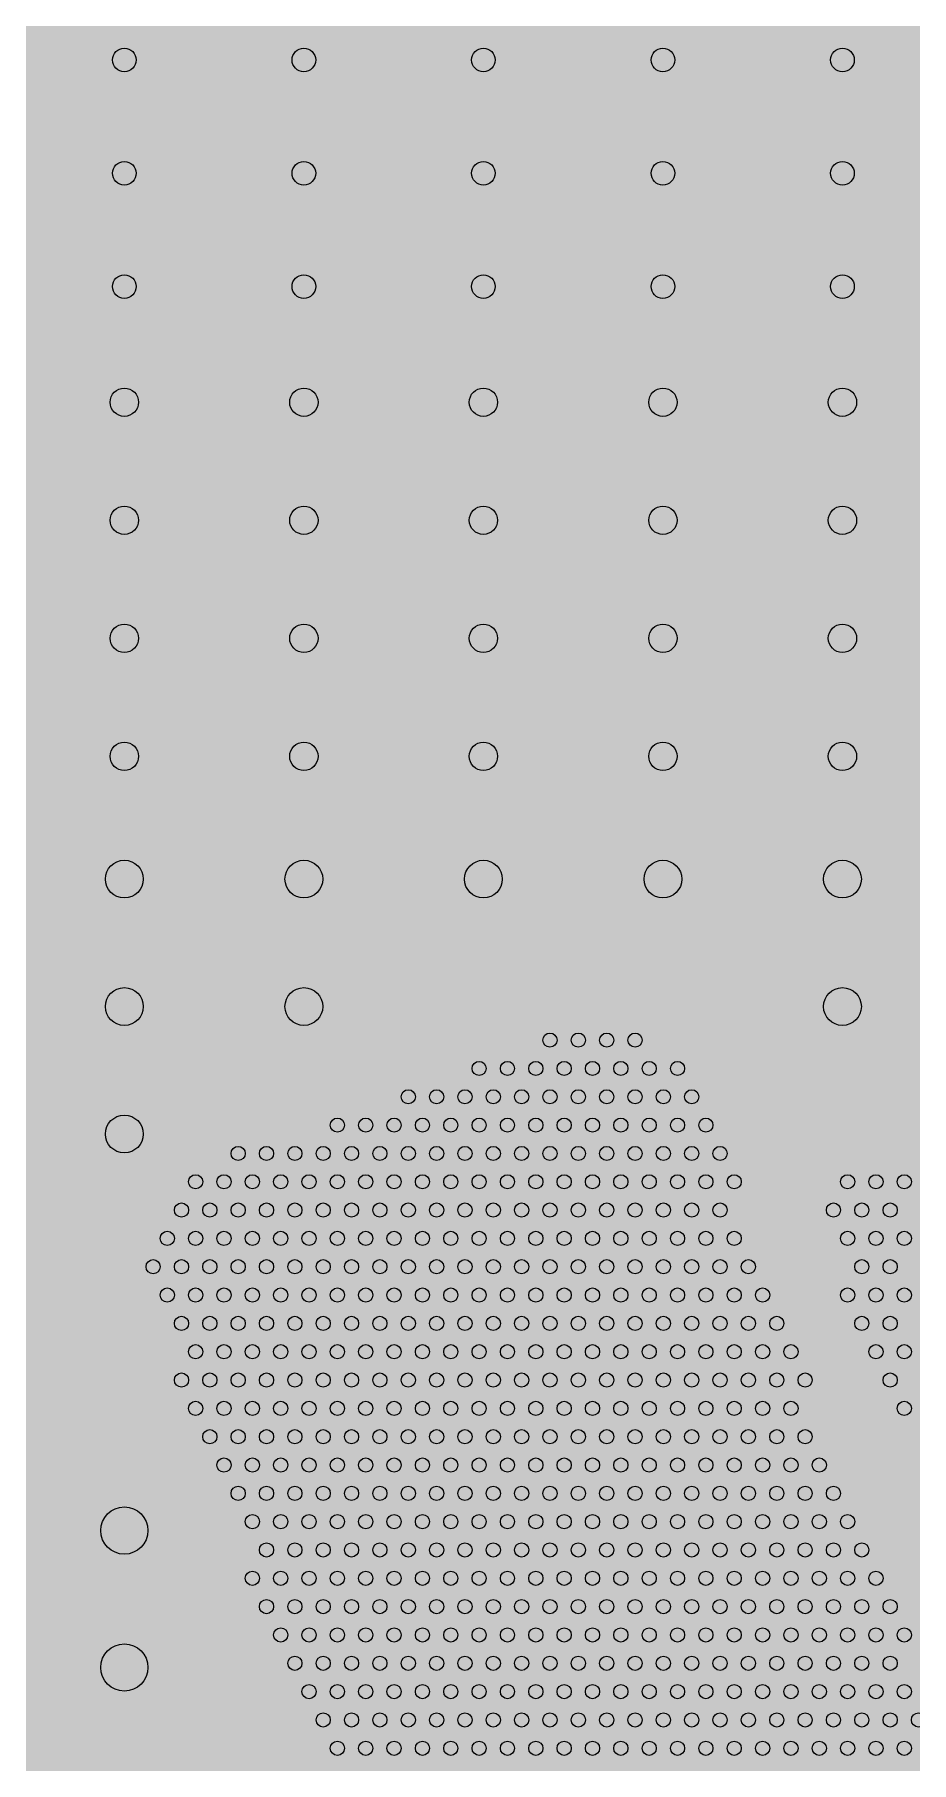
# Model space of a CAD drawing. Header units: metres. Extents: x 6 to 601, y -20 to 118.
# Drawn here: x 61.676 to 62.047, y 79.816 to 80.548 of the extents above; entities that cross this region are included whole.
import ezdxf

# ---------------------------------------------------------------- set-up
doc = ezdxf.new("R2010")
doc.units = ezdxf.units.M
doc.header["$MEASUREMENT"] = 0

msp = doc.modelspace()

# ---------------------------------------------------------------- hatches: boundary and pattern name
at = {"lineweight": 0, "true_color": 0xcd6928, "transparency": 33554534}
h = msp.add_hatch(color=32, dxfattribs=at)
h.dxf.hatch_style = 1
h.paths.add_polyline_path([(63.76226, 84.07628), (61.84323, 84.07628, 0.143152), (60.80928, 81.19774), (60.80928, 78.47618), (63.76226, 78.47566)])

# ---------------------------------------------------------------- linework, layer by layer
for centre, radius in [((61.71428, 80.53719), 0.005), ((61.79028, 80.53719), 0.005), ((61.86628, 80.53719), 0.005), ((61.94228, 80.53719), 0.005), ((62.01828, 80.53719), 0.005), ((61.71428, 80.48919), 0.005), ((61.79028, 80.48919), 0.005), ((61.86628, 80.48919), 0.005), ((61.94228, 80.48919), 0.005), ((62.01828, 80.48919), 0.005), ((61.71428, 80.44119), 0.005), ((61.79028, 80.44119), 0.005), ((61.86628, 80.44119), 0.005), ((61.94228, 80.44119), 0.005), ((62.01828, 80.44119), 0.005), ((61.71428, 80.39219), 0.006), ((61.79028, 80.39219), 0.006), ((61.86628, 80.39219), 0.006), ((61.94228, 80.39219), 0.006), ((62.01828, 80.39219), 0.006), ((61.71428, 80.34219), 0.006), ((61.79028, 80.34219), 0.006), ((61.86628, 80.34219), 0.006), ((61.94228, 80.34219), 0.006), ((62.01828, 80.34219), 0.006), ((61.71428, 80.29219), 0.006), ((61.79028, 80.29219), 0.006), ((61.86628, 80.29219), 0.006), ((61.94228, 80.29219), 0.006), ((62.01828, 80.29219), 0.006), ((61.71428, 80.24219), 0.006), ((61.79028, 80.24219), 0.006), ((61.86628, 80.24219), 0.006), ((61.94228, 80.24219), 0.006), ((62.01828, 80.24219), 0.006), ((61.71428, 80.19019), 0.008), ((61.79028, 80.19019), 0.008), ((61.86628, 80.19019), 0.008), ((61.94228, 80.19019), 0.008), ((62.01828, 80.19019), 0.008), ((61.71428, 80.13619), 0.008), ((61.79028, 80.13619), 0.008), ((62.01828, 80.13619), 0.008), ((61.89447, 80.12196), 0.003), ((61.90647, 80.12196), 0.003), ((61.91847, 80.12196), 0.003), ((61.93047, 80.12196), 0.003), ((61.86447, 80.10996), 0.003), ((61.87647, 80.10996), 0.003), ((61.88847, 80.10996), 0.003), ((61.90047, 80.10996), 0.003), ((61.91247, 80.10996), 0.003), ((61.92447, 80.10996), 0.003), ((61.93647, 80.10996), 0.003), ((61.94847, 80.10996), 0.003), ((61.83447, 80.09796), 0.003), ((61.84647, 80.09796), 0.003), ((61.85847, 80.09796), 0.003), ((61.87047, 80.09796), 0.003), ((61.88247, 80.09796), 0.003), ((61.89447, 80.09796), 0.003), ((61.90647, 80.09796), 0.003), ((61.91847, 80.09796), 0.003), ((61.93047, 80.09796), 0.003), ((61.94247, 80.09796), 0.003), ((61.95447, 80.09796), 0.003), ((61.71428, 80.08219), 0.008), ((61.80447, 80.08596), 0.003), ((61.81647, 80.08596), 0.003), ((61.82847, 80.08596), 0.003), ((61.84047, 80.08596), 0.003), ((61.85247, 80.08596), 0.003), ((61.86447, 80.08596), 0.003), ((61.87647, 80.08596), 0.003), ((61.88847, 80.08596), 0.003), ((61.90047, 80.08596), 0.003), ((61.91247, 80.08596), 0.003), ((61.92447, 80.08596), 0.003), ((61.93647, 80.08596), 0.003), ((61.94847, 80.08596), 0.003), ((61.96047, 80.08596), 0.003), ((61.76247, 80.07396), 0.003), ((61.77447, 80.07396), 0.003), ((61.78647, 80.07396), 0.003), ((61.79847, 80.07396), 0.003), ((61.81047, 80.07396), 0.003), ((61.82247, 80.07396), 0.003), ((61.83447, 80.07396), 0.003), ((61.84647, 80.07396), 0.003), ((61.85847, 80.07396), 0.003), ((61.87047, 80.07396), 0.003), ((61.88247, 80.07396), 0.003), ((61.89447, 80.07396), 0.003), ((61.90647, 80.07396), 0.003), ((61.91847, 80.07396), 0.003), ((61.93047, 80.07396), 0.003), ((61.94247, 80.07396), 0.003), ((61.95447, 80.07396), 0.003), ((61.96647, 80.07396), 0.003), ((61.74447, 80.06196), 0.003), ((61.75647, 80.06196), 0.003), ((61.76847, 80.06196), 0.003), ((61.78047, 80.06196), 0.003), ((61.79247, 80.06196), 0.003), ((61.80447, 80.06196), 0.003), ((61.81647, 80.06196), 0.003), ((61.82847, 80.06196), 0.003), ((61.84047, 80.06196), 0.003), ((61.85247, 80.06196), 0.003), ((61.86447, 80.06196), 0.003), ((61.87647, 80.06196), 0.003), ((61.88847, 80.06196), 0.003), ((61.90047, 80.06196), 0.003), ((61.91247, 80.06196), 0.003), ((61.92447, 80.06196), 0.003), ((61.93647, 80.06196), 0.003), ((61.94847, 80.06196), 0.003), ((61.96047, 80.06196), 0.003), ((61.97247, 80.06196), 0.003), ((62.02047, 80.06196), 0.003), ((62.03247, 80.06196), 0.003), ((62.04447, 80.06196), 0.003), ((61.73847, 80.04996), 0.003), ((61.75047, 80.04996), 0.003), ((61.76247, 80.04996), 0.003), ((61.77447, 80.04996), 0.003), ((61.78647, 80.04996), 0.003), ((61.79847, 80.04996), 0.003), ((61.81047, 80.04996), 0.003), ((61.82247, 80.04996), 0.003), ((61.83447, 80.04996), 0.003), ((61.84647, 80.04996), 0.003), ((61.85847, 80.04996), 0.003), ((61.87047, 80.04996), 0.003), ((61.88247, 80.04996), 0.003), ((61.89447, 80.04996), 0.003), ((61.90647, 80.04996), 0.003), ((61.91847, 80.04996), 0.003), ((61.93047, 80.04996), 0.003), ((61.94247, 80.04996), 0.003), ((61.95447, 80.04996), 0.003), ((61.96647, 80.04996), 0.003), ((62.01447, 80.04996), 0.003), ((62.02647, 80.04996), 0.003), ((62.03847, 80.04996), 0.003), ((61.73247, 80.03796), 0.003), ((61.74447, 80.03796), 0.003), ((61.75647, 80.03796), 0.003), ((61.76847, 80.03796), 0.003), ((61.78047, 80.03796), 0.003), ((61.79247, 80.03796), 0.003), ((61.80447, 80.03796), 0.003), ((61.81647, 80.03796), 0.003), ((61.82847, 80.03796), 0.003), ((61.84047, 80.03796), 0.003), ((61.85247, 80.03796), 0.003), ((61.86447, 80.03796), 0.003), ((61.87647, 80.03796), 0.003), ((61.88847, 80.03796), 0.003), ((61.90047, 80.03796), 0.003), ((61.91247, 80.03796), 0.003), ((61.92447, 80.03796), 0.003), ((61.93647, 80.03796), 0.003), ((61.94847, 80.03796), 0.003), ((61.96047, 80.03796), 0.003), ((61.97247, 80.03796), 0.003), ((62.02047, 80.03796), 0.003), ((62.03247, 80.03796), 0.003), ((62.04447, 80.03796), 0.003), ((61.72647, 80.02596), 0.003), ((61.73847, 80.02596), 0.003), ((61.75047, 80.02596), 0.003), ((61.76247, 80.02596), 0.003), ((61.77447, 80.02596), 0.003), ((61.78647, 80.02596), 0.003), ((61.79847, 80.02596), 0.003), ((61.81047, 80.02596), 0.003), ((61.82247, 80.02596), 0.003), ((61.83447, 80.02596), 0.003), ((61.84647, 80.02596), 0.003), ((61.85847, 80.02596), 0.003), ((61.87047, 80.02596), 0.003), ((61.88247, 80.02596), 0.003), ((61.89447, 80.02596), 0.003), ((61.90647, 80.02596), 0.003), ((61.91847, 80.02596), 0.003), ((61.93047, 80.02596), 0.003), ((61.94247, 80.02596), 0.003), ((61.95447, 80.02596), 0.003), ((61.96647, 80.02596), 0.003), ((61.97847, 80.02596), 0.003), ((62.02647, 80.02596), 0.003), ((62.03847, 80.02596), 0.003), ((61.73247, 80.01396), 0.003), ((61.74447, 80.01396), 0.003), ((61.75647, 80.01396), 0.003), ((61.76847, 80.01396), 0.003), ((61.78047, 80.01396), 0.003), ((61.79247, 80.01396), 0.003), ((61.80447, 80.01396), 0.003), ((61.81647, 80.01396), 0.003), ((61.82847, 80.01396), 0.003), ((61.84047, 80.01396), 0.003), ((61.85247, 80.01396), 0.003), ((61.86447, 80.01396), 0.003), ((61.87647, 80.01396), 0.003), ((61.88847, 80.01396), 0.003), ((61.90047, 80.01396), 0.003), ((61.91247, 80.01396), 0.003), ((61.92447, 80.01396), 0.003), ((61.93647, 80.01396), 0.003), ((61.94847, 80.01396), 0.003), ((61.96047, 80.01396), 0.003), ((61.97247, 80.01396), 0.003), ((61.98447, 80.01396), 0.003), ((62.02047, 80.01396), 0.003), ((62.03247, 80.01396), 0.003), ((62.04447, 80.01396), 0.003), ((61.73847, 80.00196), 0.003), ((61.75047, 80.00196), 0.003), ((61.76247, 80.00196), 0.003), ((61.77447, 80.00196), 0.003), ((61.78647, 80.00196), 0.003), ((61.79847, 80.00196), 0.003), ((61.81047, 80.00196), 0.003), ((61.82247, 80.00196), 0.003), ((61.83447, 80.00196), 0.003), ((61.84647, 80.00196), 0.003), ((61.85847, 80.00196), 0.003), ((61.87047, 80.00196), 0.003), ((61.88247, 80.00196), 0.003), ((61.89447, 80.00196), 0.003), ((61.90647, 80.00196), 0.003), ((61.91847, 80.00196), 0.003), ((61.93047, 80.00196), 0.003), ((61.94247, 80.00196), 0.003), ((61.95447, 80.00196), 0.003), ((61.96647, 80.00196), 0.003), ((61.97847, 80.00196), 0.003), ((61.99047, 80.00196), 0.003), ((62.02647, 80.00196), 0.003), ((62.03847, 80.00196), 0.003), ((61.74447, 79.98996), 0.003), ((61.75647, 79.98996), 0.003), ((61.76847, 79.98996), 0.003), ((61.78047, 79.98996), 0.003), ((61.79247, 79.98996), 0.003), ((61.80447, 79.98996), 0.003), ((61.81647, 79.98996), 0.003), ((61.82847, 79.98996), 0.003), ((61.84047, 79.98996), 0.003), ((61.85247, 79.98996), 0.003), ((61.86447, 79.98996), 0.003), ((61.87647, 79.98996), 0.003), ((61.88847, 79.98996), 0.003), ((61.90047, 79.98996), 0.003), ((61.91247, 79.98996), 0.003), ((61.92447, 79.98996), 0.003), ((61.93647, 79.98996), 0.003), ((61.94847, 79.98996), 0.003), ((61.96047, 79.98996), 0.003), ((61.97247, 79.98996), 0.003), ((61.98447, 79.98996), 0.003), ((61.99647, 79.98996), 0.003), ((62.03247, 79.98996), 0.003), ((62.04447, 79.98996), 0.003), ((61.73847, 79.97796), 0.003), ((61.75047, 79.97796), 0.003), ((61.76247, 79.97796), 0.003), ((61.77447, 79.97796), 0.003), ((61.78647, 79.97796), 0.003), ((61.79847, 79.97796), 0.003), ((61.81047, 79.97796), 0.003), ((61.82247, 79.97796), 0.003), ((61.83447, 79.97796), 0.003), ((61.84647, 79.97796), 0.003), ((61.85847, 79.97796), 0.003), ((61.87047, 79.97796), 0.003), ((61.88247, 79.97796), 0.003), ((61.89447, 79.97796), 0.003), ((61.90647, 79.97796), 0.003), ((61.91847, 79.97796), 0.003), ((61.93047, 79.97796), 0.003), ((61.94247, 79.97796), 0.003), ((61.95447, 79.97796), 0.003), ((61.96647, 79.97796), 0.003), ((61.97847, 79.97796), 0.003), ((61.99047, 79.97796), 0.003), ((62.00247, 79.97796), 0.003), ((62.03847, 79.97796), 0.003), ((61.74447, 79.96596), 0.003), ((61.75647, 79.96596), 0.003), ((61.76847, 79.96596), 0.003), ((61.78047, 79.96596), 0.003), ((61.79247, 79.96596), 0.003), ((61.80447, 79.96596), 0.003), ((61.81647, 79.96596), 0.003), ((61.82847, 79.96596), 0.003), ((61.84047, 79.96596), 0.003), ((61.85247, 79.96596), 0.003), ((61.86447, 79.96596), 0.003), ((61.87647, 79.96596), 0.003), ((61.88847, 79.96596), 0.003), ((61.90047, 79.96596), 0.003), ((61.91247, 79.96596), 0.003), ((61.92447, 79.96596), 0.003), ((61.93647, 79.96596), 0.003), ((61.94847, 79.96596), 0.003), ((61.96047, 79.96596), 0.003), ((61.97247, 79.96596), 0.003), ((61.98447, 79.96596), 0.003), ((61.99647, 79.96596), 0.003), ((62.04447, 79.96596), 0.003), ((61.75047, 79.95396), 0.003), ((61.76247, 79.95396), 0.003), ((61.77447, 79.95396), 0.003), ((61.78647, 79.95396), 0.003), ((61.79847, 79.95396), 0.003), ((61.81047, 79.95396), 0.003), ((61.82247, 79.95396), 0.003), ((61.83447, 79.95396), 0.003), ((61.84647, 79.95396), 0.003), ((61.85847, 79.95396), 0.003), ((61.87047, 79.95396), 0.003), ((61.88247, 79.95396), 0.003), ((61.89447, 79.95396), 0.003), ((61.90647, 79.95396), 0.003), ((61.91847, 79.95396), 0.003), ((61.93047, 79.95396), 0.003), ((61.94247, 79.95396), 0.003), ((61.95447, 79.95396), 0.003), ((61.96647, 79.95396), 0.003), ((61.97847, 79.95396), 0.003), ((61.99047, 79.95396), 0.003), ((62.00247, 79.95396), 0.003), ((61.75647, 79.94196), 0.003), ((61.76847, 79.94196), 0.003), ((61.78047, 79.94196), 0.003), ((61.79247, 79.94196), 0.003), ((61.80447, 79.94196), 0.003), ((61.81647, 79.94196), 0.003), ((61.82847, 79.94196), 0.003), ((61.84047, 79.94196), 0.003), ((61.85247, 79.94196), 0.003), ((61.86447, 79.94196), 0.003), ((61.87647, 79.94196), 0.003), ((61.88847, 79.94196), 0.003), ((61.90047, 79.94196), 0.003), ((61.91247, 79.94196), 0.003), ((61.92447, 79.94196), 0.003), ((61.93647, 79.94196), 0.003), ((61.94847, 79.94196), 0.003), ((61.96047, 79.94196), 0.003), ((61.97247, 79.94196), 0.003), ((61.98447, 79.94196), 0.003), ((61.99647, 79.94196), 0.003), ((62.00847, 79.94196), 0.003), ((61.76247, 79.92996), 0.003), ((61.77447, 79.92996), 0.003), ((61.78647, 79.92996), 0.003), ((61.79847, 79.92996), 0.003), ((61.81047, 79.92996), 0.003), ((61.82247, 79.92996), 0.003), ((61.83447, 79.92996), 0.003), ((61.84647, 79.92996), 0.003), ((61.85847, 79.92996), 0.003), ((61.87047, 79.92996), 0.003), ((61.88247, 79.92996), 0.003), ((61.89447, 79.92996), 0.003), ((61.90647, 79.92996), 0.003), ((61.91847, 79.92996), 0.003), ((61.93047, 79.92996), 0.003), ((61.94247, 79.92996), 0.003), ((61.95447, 79.92996), 0.003), ((61.96647, 79.92996), 0.003), ((61.97847, 79.92996), 0.003), ((61.99047, 79.92996), 0.003), ((62.00247, 79.92996), 0.003), ((62.01447, 79.92996), 0.003), ((61.71428, 79.91419), 0.01), ((61.76847, 79.91796), 0.003), ((61.78047, 79.91796), 0.003), ((61.79247, 79.91796), 0.003), ((61.80447, 79.91796), 0.003), ((61.81647, 79.91796), 0.003), ((61.82847, 79.91796), 0.003), ((61.84047, 79.91796), 0.003), ((61.85247, 79.91796), 0.003), ((61.86447, 79.91796), 0.003), ((61.87647, 79.91796), 0.003), ((61.88847, 79.91796), 0.003), ((61.90047, 79.91796), 0.003), ((61.91247, 79.91796), 0.003), ((61.92447, 79.91796), 0.003), ((61.93647, 79.91796), 0.003), ((61.94847, 79.91796), 0.003), ((61.96047, 79.91796), 0.003), ((61.97247, 79.91796), 0.003), ((61.98447, 79.91796), 0.003), ((61.99647, 79.91796), 0.003), ((62.00847, 79.91796), 0.003), ((62.02047, 79.91796), 0.003), ((61.77447, 79.90596), 0.003), ((61.78647, 79.90596), 0.003), ((61.79847, 79.90596), 0.003), ((61.81047, 79.90596), 0.003), ((61.82247, 79.90596), 0.003), ((61.83447, 79.90596), 0.003), ((61.84647, 79.90596), 0.003), ((61.85847, 79.90596), 0.003), ((61.87047, 79.90596), 0.003), ((61.88247, 79.90596), 0.003), ((61.89447, 79.90596), 0.003), ((61.90647, 79.90596), 0.003), ((61.91847, 79.90596), 0.003), ((61.93047, 79.90596), 0.003), ((61.94247, 79.90596), 0.003), ((61.95447, 79.90596), 0.003), ((61.96647, 79.90596), 0.003), ((61.97847, 79.90596), 0.003), ((61.99047, 79.90596), 0.003), ((62.00247, 79.90596), 0.003), ((62.01447, 79.90596), 0.003), ((62.02647, 79.90596), 0.003), ((61.76847, 79.89396), 0.003), ((61.78047, 79.89396), 0.003), ((61.79247, 79.89396), 0.003), ((61.80447, 79.89396), 0.003), ((61.81647, 79.89396), 0.003), ((61.82847, 79.89396), 0.003), ((61.84047, 79.89396), 0.003), ((61.85247, 79.89396), 0.003), ((61.86447, 79.89396), 0.003), ((61.87647, 79.89396), 0.003), ((61.88847, 79.89396), 0.003), ((61.90047, 79.89396), 0.003), ((61.91247, 79.89396), 0.003), ((61.92447, 79.89396), 0.003), ((61.93647, 79.89396), 0.003), ((61.94847, 79.89396), 0.003), ((61.96047, 79.89396), 0.003), ((61.97247, 79.89396), 0.003), ((61.98447, 79.89396), 0.003), ((61.99647, 79.89396), 0.003), ((62.00847, 79.89396), 0.003), ((62.02047, 79.89396), 0.003), ((62.03247, 79.89396), 0.003), ((61.77447, 79.88196), 0.003), ((61.78647, 79.88196), 0.003), ((61.79847, 79.88196), 0.003), ((61.81047, 79.88196), 0.003), ((61.82247, 79.88196), 0.003), ((61.83447, 79.88196), 0.003), ((61.84647, 79.88196), 0.003), ((61.85847, 79.88196), 0.003), ((61.87047, 79.88196), 0.003), ((61.88247, 79.88196), 0.003), ((61.89447, 79.88196), 0.003), ((61.90647, 79.88196), 0.003), ((61.91847, 79.88196), 0.003), ((61.93047, 79.88196), 0.003), ((61.94247, 79.88196), 0.003), ((61.95447, 79.88196), 0.003), ((61.96647, 79.88196), 0.003), ((61.97847, 79.88196), 0.003), ((61.99047, 79.88196), 0.003), ((62.00247, 79.88196), 0.003), ((62.01447, 79.88196), 0.003), ((62.02647, 79.88196), 0.003), ((62.03847, 79.88196), 0.003), ((61.78047, 79.86996), 0.003), ((61.79247, 79.86996), 0.003), ((61.80447, 79.86996), 0.003), ((61.81647, 79.86996), 0.003), ((61.82847, 79.86996), 0.003), ((61.84047, 79.86996), 0.003), ((61.85247, 79.86996), 0.003), ((61.86447, 79.86996), 0.003), ((61.87647, 79.86996), 0.003), ((61.88847, 79.86996), 0.003), ((61.90047, 79.86996), 0.003), ((61.91247, 79.86996), 0.003), ((61.92447, 79.86996), 0.003), ((61.93647, 79.86996), 0.003), ((61.94847, 79.86996), 0.003), ((61.96047, 79.86996), 0.003), ((61.97247, 79.86996), 0.003), ((61.98447, 79.86996), 0.003), ((61.99647, 79.86996), 0.003), ((62.00847, 79.86996), 0.003), ((62.02047, 79.86996), 0.003), ((62.03247, 79.86996), 0.003), ((62.04447, 79.86996), 0.003), ((61.71428, 79.85619), 0.01), ((61.78647, 79.85796), 0.003), ((61.79847, 79.85796), 0.003), ((61.81047, 79.85796), 0.003), ((61.82247, 79.85796), 0.003), ((61.83447, 79.85796), 0.003), ((61.84647, 79.85796), 0.003), ((61.85847, 79.85796), 0.003), ((61.87047, 79.85796), 0.003), ((61.88247, 79.85796), 0.003), ((61.89447, 79.85796), 0.003), ((61.90647, 79.85796), 0.003), ((61.91847, 79.85796), 0.003), ((61.93047, 79.85796), 0.003), ((61.94247, 79.85796), 0.003), ((61.95447, 79.85796), 0.003), ((61.96647, 79.85796), 0.003), ((61.97847, 79.85796), 0.003), ((61.99047, 79.85796), 0.003), ((62.00247, 79.85796), 0.003), ((62.01447, 79.85796), 0.003), ((62.02647, 79.85796), 0.003), ((62.03847, 79.85796), 0.003), ((61.79247, 79.84596), 0.003), ((61.80447, 79.84596), 0.003), ((61.81647, 79.84596), 0.003), ((61.82847, 79.84596), 0.003), ((61.84047, 79.84596), 0.003), ((61.85247, 79.84596), 0.003), ((61.86447, 79.84596), 0.003), ((61.87647, 79.84596), 0.003), ((61.88847, 79.84596), 0.003), ((61.90047, 79.84596), 0.003), ((61.91247, 79.84596), 0.003), ((61.92447, 79.84596), 0.003), ((61.93647, 79.84596), 0.003), ((61.94847, 79.84596), 0.003), ((61.96047, 79.84596), 0.003), ((61.97247, 79.84596), 0.003), ((61.98447, 79.84596), 0.003), ((61.99647, 79.84596), 0.003), ((62.00847, 79.84596), 0.003), ((62.02047, 79.84596), 0.003), ((62.03247, 79.84596), 0.003), ((62.04447, 79.84596), 0.003), ((61.79847, 79.83396), 0.003), ((61.81047, 79.83396), 0.003), ((61.82247, 79.83396), 0.003), ((61.83447, 79.83396), 0.003), ((61.84647, 79.83396), 0.003), ((61.85847, 79.83396), 0.003), ((61.87047, 79.83396), 0.003), ((61.88247, 79.83396), 0.003), ((61.89447, 79.83396), 0.003), ((61.90647, 79.83396), 0.003), ((61.91847, 79.83396), 0.003), ((61.93047, 79.83396), 0.003), ((61.94247, 79.83396), 0.003), ((61.95447, 79.83396), 0.003), ((61.96647, 79.83396), 0.003), ((61.97847, 79.83396), 0.003), ((61.99047, 79.83396), 0.003), ((62.00247, 79.83396), 0.003), ((62.01447, 79.83396), 0.003), ((62.02647, 79.83396), 0.003), ((62.03847, 79.83396), 0.003), ((62.05047, 79.83396), 0.003), ((61.80447, 79.82196), 0.003), ((61.81647, 79.82196), 0.003), ((61.82847, 79.82196), 0.003), ((61.84047, 79.82196), 0.003), ((61.85247, 79.82196), 0.003), ((61.86447, 79.82196), 0.003), ((61.87647, 79.82196), 0.003), ((61.88847, 79.82196), 0.003), ((61.90047, 79.82196), 0.003), ((61.91247, 79.82196), 0.003), ((61.92447, 79.82196), 0.003), ((61.93647, 79.82196), 0.003), ((61.94847, 79.82196), 0.003), ((61.96047, 79.82196), 0.003), ((61.97247, 79.82196), 0.003), ((61.98447, 79.82196), 0.003), ((61.99647, 79.82196), 0.003), ((62.00847, 79.82196), 0.003), ((62.02047, 79.82196), 0.003), ((62.03247, 79.82196), 0.003), ((62.04447, 79.82196), 0.003)]:
    msp.add_circle(centre, radius)

doc.saveas('drawing.dxf')
